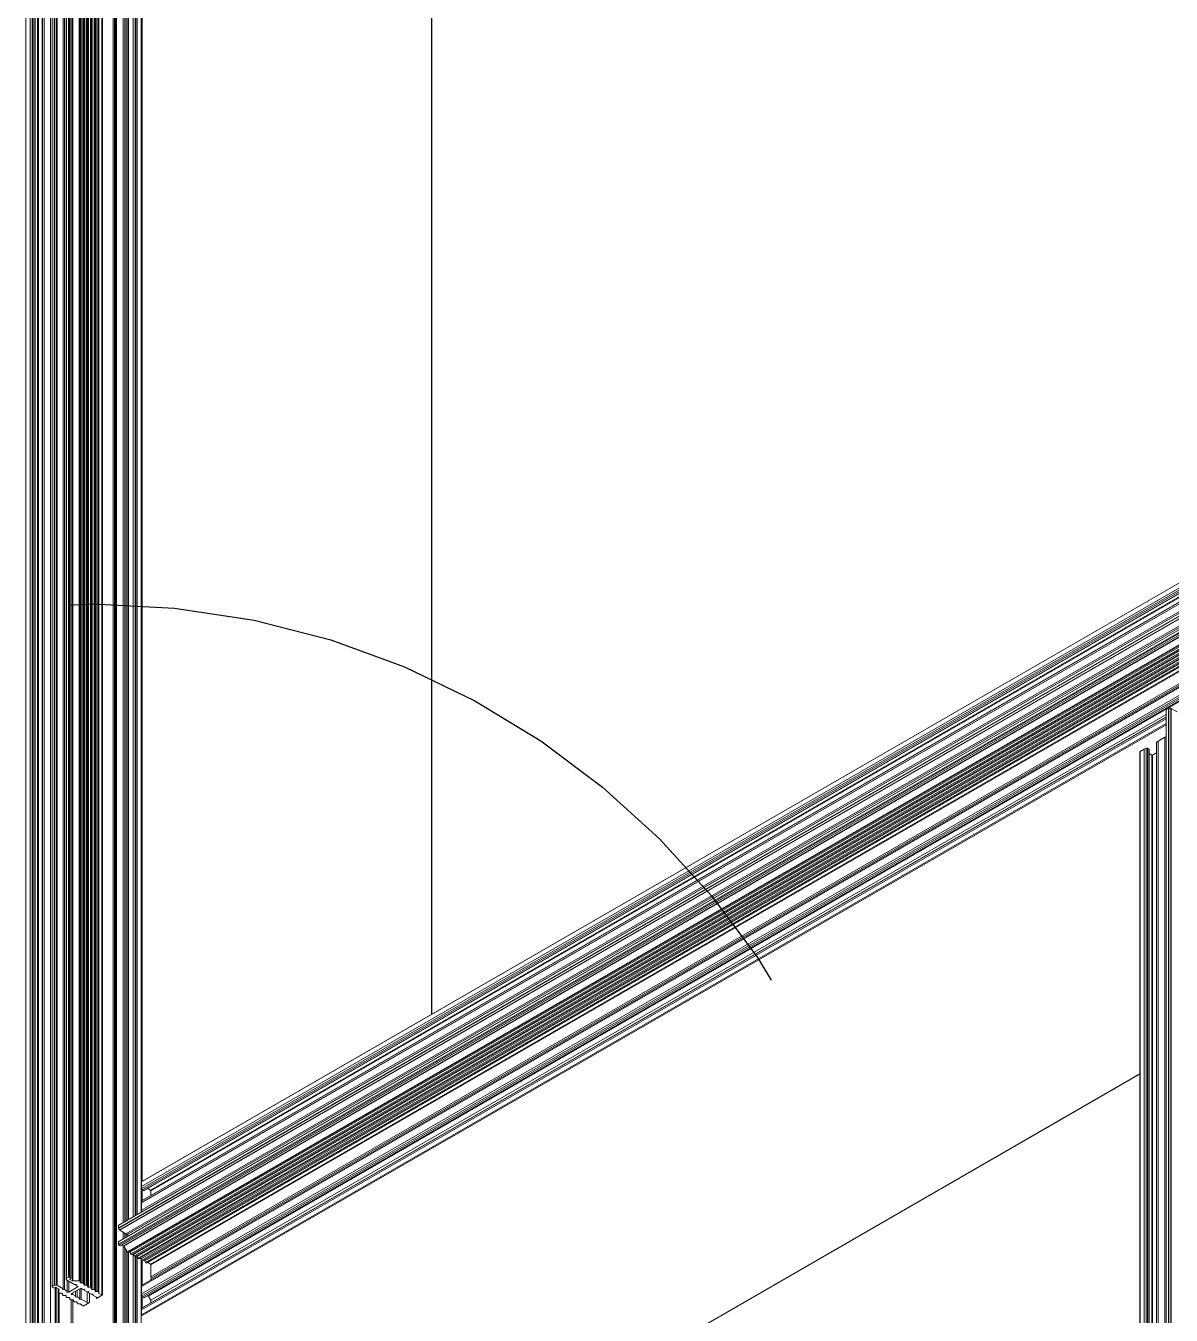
# Model space of a CAD drawing. Header units: millimetres. Extents: x 39 to 459, y 26 to 647.
# Drawn here: x 65.68 to 72.65, y 122.51 to 130.36 of the extents above; entities that cross this region are included whole.
import ezdxf

# ---------------------------------------------------------------- set-up
doc = ezdxf.new("R2010")
doc.units = ezdxf.units.MM
doc.linetypes.add('DASH2', pattern=[19.05, 12.7, -6.35])
doc.layers.add('ANTET', color=7, linetype='Continuous')

msp = doc.modelspace()

# ---------------------------------------------------------------- linework, layer by layer
at = {"color": 7, "linetype": 'Continuous', "lineweight": 15}
for p, q in [((66.3474, 153.5193), (66.3474, 123.1194)), ((65.9271, 153.4414), (65.9271, 122.7357)), ((65.9282, 153.443), (65.9282, 122.7373)), ((65.941, 153.4504), (65.941, 122.7447)), ((65.9466, 153.4504), (65.9466, 122.7447)), ((65.9551, 153.4455), (65.9551, 122.7398)), ((65.9563, 122.7381), (65.9563, 153.4439)), ((65.965, 153.4284), (65.965, 122.7226)), ((65.9678, 153.4277), (65.9678, 122.722)), ((66.0061, 153.4277), (66.0061, 122.722)), ((66.0121, 153.4242), (66.0121, 122.7185)), ((66.0181, 153.4146), (66.0181, 122.7089)), ((66.0287, 153.4146), (66.0287, 122.7089)), ((66.2278, 153.4479), (66.2278, 120.4556)), ((66.2337, 153.4561), (66.2337, 120.4638)), ((66.3028, 123.0937), (66.3028, 153.4773)), ((66.3072, 153.4496), (66.3072, 123.0962)), ((66.3355, 153.4496), (66.3355, 123.1126)), ((65.8408, 153.3916), (65.8408, 122.6859)), ((65.842, 153.3933), (65.842, 122.6875)), ((65.8547, 153.4006), (65.8547, 122.6949)), ((65.8575, 153.4013), (65.8575, 122.6956)), ((65.8688, 153.4013), (65.8688, 122.6956)), ((65.8717, 153.4006), (65.8717, 122.6949)), ((65.9082, 153.3795), (65.9082, 122.6738)), ((65.9172, 153.3743), (65.9172, 122.6686)), ((66.0347, 153.4112), (66.0347, 122.7054)), ((66.0407, 153.4016), (66.0407, 122.6958)), ((66.0514, 153.4016), (66.0514, 122.6958)), ((66.0574, 153.3981), (66.0574, 122.6924)), ((66.0634, 153.3885), (66.0634, 122.6828)), ((66.074, 153.3885), (66.074, 122.6828)), ((66.08, 153.385), (66.08, 122.6793)), ((66.086, 153.3754), (66.086, 122.6697)), ((66.0966, 153.3754), (66.0966, 122.6697)), ((66.1026, 153.372), (66.1026, 122.6663)), ((66.1086, 153.3624), (66.1086, 122.6567)), ((66.1192, 153.3624), (66.1192, 122.6567)), ((66.1252, 153.3589), (66.1252, 122.6532)), ((66.1264, 153.3515), (66.1264, 122.6458)), ((66.1432, 153.3418), (66.1432, 122.6361)), ((66.1488, 153.3418), (66.1488, 122.6361)), ((66.2125, 153.3786), (66.2125, 120.3862)), ((66.221, 153.3835), (66.221, 120.3911)), ((65.7817, 153.1928), (65.7817, 120.2005)), ((65.7831, 153.195), (65.7831, 120.2027)), ((65.7922, 153.2013), (65.7922, 120.209)), ((65.7925, 153.2014), (65.7925, 120.2091)), ((65.8321, 153.2243), (65.8321, 120.232)), ((65.6822, 153.1378), (65.6822, 120.1455)), ((65.7076, 153.1525), (65.7076, 120.1602)), ((65.7079, 153.1526), (65.7079, 120.1603)), ((65.7188, 153.1579), (65.7188, 120.1656)), ((65.7269, 153.1577), (65.7269, 120.1654)), ((65.7359, 153.1525), (65.7359, 120.1602)), ((65.7371, 120.1585), (65.7371, 153.1508)), ((65.7529, 153.1166), (65.7529, 120.1242)), ((65.7585, 153.1166), (65.7585, 120.1242)), ((68.1525, 124.3459), (68.1525, 149.6912)), ((79.1144, 130.6711), (66.3864, 123.3252)), ((79.1152, 130.6729), (66.3873, 123.3271)), ((79.1144, 130.6417), (66.3864, 123.2958)), ((79.1144, 130.6414), (66.3864, 123.2956)), ((79.1152, 130.6293), (66.3873, 123.2835)), ((66.4026, 123.2712), (79.116, 130.6087)), ((79.1144, 130.544), (66.3864, 123.1981)), ((79.1144, 130.5437), (66.3864, 123.1979)), ((79.1144, 130.498), (66.3864, 123.1521)), ((79.1152, 130.5551), (66.3873, 123.2092)), ((79.116, 130.5571), (66.3886, 123.2115)), ((78.9729, 130.4048), (66.245, 123.059)), ((78.9729, 130.3901), (66.245, 123.0443)), ((78.9738, 130.4067), (66.2458, 123.0608)), ((78.9738, 130.3874), (66.2458, 123.0415)), ((78.9794, 130.3776), (66.2515, 123.0317)), ((78.9814, 130.3754), (66.2535, 123.0296)), ((79.0179, 130.3544), (66.29, 123.0085)), ((79.0269, 130.3492), (66.299, 123.0033)), ((78.9729, 130.3052), (66.245, 122.9594)), ((78.9729, 130.2905), (66.245, 122.9446)), ((78.9738, 130.307), (66.2458, 122.9612)), ((78.9758, 130.2856), (66.2478, 122.9398)), ((78.9794, 130.3103), (66.2515, 122.9645)), ((78.9842, 130.2807), (66.2563, 122.9349)), ((66.2583, 122.9347), (78.9862, 130.2805)), ((79.004, 130.2807), (66.2761, 122.9349)), ((79.006, 130.2786), (66.2781, 122.9327)), ((79.0252, 130.2455), (66.2973, 122.8996)), ((79.0312, 130.242), (66.3033, 122.8961)), ((79.0425, 130.2416), (66.3146, 122.8957)), ((79.0478, 130.2324), (66.3199, 122.8865)), ((79.0538, 130.2289), (66.3259, 122.8831)), ((79.0651, 130.2285), (66.3372, 122.8827)), ((79.0704, 130.2193), (66.3425, 122.8735)), ((79.0764, 130.2159), (66.3485, 122.87)), ((79.0878, 130.2155), (66.3598, 122.8696)), ((79.0931, 130.2063), (66.3652, 122.8604)), ((79.0991, 130.2028), (66.3712, 122.857)), ((79.1104, 130.2024), (66.3825, 122.8566)), ((79.1157, 130.1932), (66.3878, 122.8474)), ((79.116, 130.1865), (66.3938, 122.8439)), ((79.116, 130.1604), (66.4164, 122.8308)), ((79.1144, 130.0341), (66.3864, 122.6883)), ((79.116, 130.0419), (66.3906, 122.6974)), ((79.116, 130.0596), (66.443, 122.7454)), ((79.116, 130.0498), (66.443, 122.7357)), ((79.116, 130.0498), (66.4472, 122.7381)), ((79.1144, 129.9884), (66.3864, 122.6425)), ((79.1144, 129.9881), (66.3864, 122.6422)), ((79.1152, 129.976), (66.3873, 122.6302)), ((66.4026, 122.6178), (79.116, 129.9553)), ((79.116, 129.9502), (66.4289, 122.6278)), ((72.6234, 126.1703), (66.443, 122.6034)), ((72.6234, 126.1987), (72.6234, 96.4729)), ((72.6245, 126.2003), (72.6373, 126.2077)), ((72.6245, 126.2003), (72.6245, 96.4746)), ((72.6373, 126.2077), (72.6373, 96.4819)), ((72.6401, 126.2083), (72.6401, 96.4826)), ((72.6401, 126.2083), (72.6514, 126.2083)), ((72.6514, 126.2083), (72.6514, 96.4826)), ((72.6542, 126.2077), (72.6542, 96.4819)), ((72.6542, 126.2077), (72.6907, 126.1866)), ((72.6234, 126.1566), (66.3886, 122.5582)), ((72.575, 126.0085), (72.6146, 126.0314)), ((72.6146, 126.0314), (72.6146, 96.3056)), ((72.4636, 125.9432), (72.4636, 96.2175)), ((72.4647, 125.9448), (72.4902, 125.9595)), ((72.4647, 125.9448), (72.4647, 96.2191)), ((72.4902, 125.9595), (72.4902, 96.2338)), ((72.4904, 125.9597), (72.5013, 125.9649)), ((72.4904, 125.9597), (72.4904, 96.2339)), ((72.5013, 125.9649), (72.5013, 96.2392)), ((72.5094, 125.9647), (72.5094, 96.239)), ((72.5094, 125.9647), (72.5185, 125.9595)), ((72.5185, 125.9595), (72.5185, 96.2338)), ((72.5196, 96.2321), (72.5196, 125.9579)), ((72.5196, 125.9327), (72.5354, 125.9236)), ((72.5411, 125.9236), (72.5642, 125.937)), ((72.5642, 125.9998), (72.5642, 96.2741)), ((72.5657, 126.0021), (72.5748, 126.0084)), ((72.5657, 126.0021), (72.5657, 96.2763)), ((72.5748, 126.0084), (72.5748, 96.2826)), ((72.575, 126.0085), (72.575, 96.2827)), ((72.5354, 125.9236), (72.5354, 96.1979)), ((72.5411, 125.9236), (72.5411, 96.1979)), ((68.1534, 121.493), (72.4636, 123.9807)), ((66.3864, 123.3252), (66.3864, 123.2958)), ((66.3864, 123.2956), (66.3873, 123.2835)), ((66.3915, 123.2766), (66.4006, 123.2714)), ((66.4244, 123.2837), (66.4402, 123.2746)), ((66.443, 123.2697), (66.443, 123.243)), ((66.3873, 123.2092), (66.3864, 123.1981)), ((66.3864, 123.1979), (66.3864, 123.1521)), ((66.245, 123.059), (66.245, 123.0443)), ((66.2458, 123.0415), (66.2515, 123.0317)), ((66.2535, 123.0296), (66.29, 123.0085)), ((66.245, 122.9594), (66.245, 122.9446)), ((66.2515, 122.9645), (66.2458, 122.9612)), ((66.2955, 123.0117), (66.299, 123.0033)), ((66.299, 123.0033), (66.3089, 122.9976)), ((66.3028, 122.994), (66.3028, 123.0012)), ((66.3072, 122.9986), (66.3072, 122.9966)), ((66.2478, 122.9398), (66.2563, 122.9349)), ((66.2674, 122.9399), (66.2761, 122.9349)), ((66.2781, 122.9327), (66.2973, 122.8996)), ((66.3028, 120.485), (66.3028, 122.8959)), ((66.3072, 122.8984), (66.3072, 120.4573)), ((66.3146, 122.8957), (66.3199, 122.8865)), ((66.3355, 122.8848), (66.3355, 120.4573)), ((66.3372, 122.8827), (66.3425, 122.8735)), ((66.3474, 122.8697), (66.3474, 120.5269)), ((66.3598, 122.8696), (66.3652, 122.8604)), ((66.3825, 122.8566), (66.3878, 122.8474)), ((66.4051, 122.8435), (66.4104, 122.8343)), ((66.4234, 122.8335), (66.4402, 122.8238)), ((66.443, 122.8189), (66.443, 122.7454)), ((65.9271, 122.7292), (65.9271, 122.7357)), ((65.941, 122.7447), (65.9282, 122.7373)), ((65.9775, 122.6991), (65.9282, 122.7275)), ((65.9336, 122.7244), (65.9336, 122.6591)), ((65.9426, 122.7192), (65.9426, 122.6539)), ((65.9466, 122.7447), (65.9551, 122.7398)), ((65.9551, 122.7365), (65.9509, 122.7341)), ((65.9509, 122.7308), (65.965, 122.7226)), ((65.9678, 122.722), (66.0061, 122.722)), ((66.0121, 122.7185), (66.0121, 122.7124)), ((66.443, 122.7454), (66.4472, 122.7381)), ((66.4472, 122.7381), (66.443, 122.7357)), ((66.443, 122.7357), (66.443, 122.7277)), ((65.8547, 122.6949), (65.842, 122.6875)), ((65.8504, 122.6794), (65.842, 122.6843)), ((65.8603, 122.6818), (65.8561, 122.6794)), ((65.8575, 122.6956), (65.8688, 122.6956)), ((65.8658, 120.2279), (65.8658, 122.6819)), ((65.8801, 122.6737), (65.866, 122.6818)), ((65.8717, 122.6949), (65.9082, 122.6738)), ((65.8813, 122.6499), (65.8813, 122.672)), ((65.8979, 122.6465), (65.8873, 122.6465)), ((65.9039, 122.6369), (65.9039, 122.643)), ((65.9082, 122.6738), (65.9056, 122.6671)), ((65.9056, 122.6671), (65.9172, 122.6686)), ((65.9172, 122.6686), (65.9336, 122.6591)), ((65.9336, 122.6591), (65.9311, 122.6524)), ((65.9311, 122.6524), (65.9426, 122.6539)), ((65.9426, 122.6539), (65.9992, 122.6866)), ((65.9565, 122.6377), (65.9591, 122.6444)), ((65.9681, 122.6392), (65.9565, 122.6377)), ((65.9591, 122.6444), (66.0156, 122.6771)), ((65.9681, 122.6496), (65.9681, 122.6392)), ((65.9845, 122.6297), (65.9681, 122.6392)), ((65.989, 122.7006), (65.9775, 122.6991)), ((65.9845, 122.6591), (65.9845, 122.6297)), ((65.9865, 122.6939), (65.989, 122.7006)), ((65.9865, 122.7003), (65.9865, 122.6939)), ((65.9992, 122.6866), (65.9865, 122.6939)), ((65.9935, 122.6643), (65.9935, 122.6245)), ((66.01, 122.6738), (66.01, 122.615)), ((66.0156, 122.6771), (66.0284, 122.6697)), ((66.0181, 122.7089), (66.0287, 122.7089)), ((66.019, 122.6751), (66.019, 122.6098)), ((66.0284, 122.6697), (66.04, 122.6712)), ((66.0347, 122.7054), (66.0347, 122.6993)), ((66.04, 122.6712), (66.0374, 122.6645)), ((66.0374, 122.6709), (66.0374, 122.6645)), ((66.0374, 122.6645), (66.0538, 122.655)), ((66.0407, 122.6958), (66.0514, 122.6958)), ((66.0538, 122.655), (66.0654, 122.6565)), ((66.0574, 122.6924), (66.0574, 122.6862)), ((66.0654, 122.6565), (66.0628, 122.6498)), ((66.0628, 122.6562), (66.0628, 122.6498)), ((66.0628, 122.6498), (66.0793, 122.6403)), ((66.0634, 122.6828), (66.074, 122.6828)), ((66.0793, 122.6403), (66.0909, 122.6418)), ((66.08, 122.6793), (66.08, 122.6732)), ((66.086, 122.6697), (66.0966, 122.6697)), ((66.0909, 122.6418), (66.0883, 122.6351)), ((66.0883, 122.6415), (66.0883, 122.6351)), ((66.0883, 122.6351), (66.1107, 122.6222)), ((66.1026, 122.6663), (66.1026, 122.6601)), ((66.1086, 122.6567), (66.1192, 122.6567)), ((66.1107, 122.6141), (66.1488, 122.6361)), ((66.1252, 122.6532), (66.1252, 122.6474)), ((66.1264, 122.6458), (66.1432, 122.6361)), ((66.3864, 122.6883), (66.3864, 122.6425)), ((66.3864, 122.6422), (66.3873, 122.6302)), ((65.9206, 122.6334), (65.9099, 122.6334)), ((65.9266, 122.6238), (65.9266, 122.6299)), ((65.9432, 122.6203), (65.9326, 122.6203)), ((65.9492, 122.6108), (65.9492, 122.6169)), ((65.9658, 122.6073), (65.9552, 122.6073)), ((65.9579, 122.6073), (65.9579, 120.2393)), ((65.9664, 122.6073), (65.9664, 120.2442)), ((65.9718, 122.5977), (65.9718, 122.6038)), ((65.9885, 122.5942), (65.9778, 122.5942)), ((65.982, 122.6231), (65.9845, 122.6297)), ((65.9935, 122.6245), (65.982, 122.6231)), ((66.01, 122.615), (65.9935, 122.6245)), ((65.9945, 122.5846), (65.9945, 122.5908)), ((66.0105, 122.5812), (66.0005, 122.5812)), ((66.0074, 122.6084), (66.01, 122.615)), ((66.019, 122.6098), (66.0074, 122.6084)), ((66.0301, 122.5708), (66.0133, 122.5805)), ((66.0541, 122.5896), (66.019, 122.6098)), ((66.0301, 122.5675), (66.0682, 122.5896)), ((66.3915, 122.6233), (66.4006, 122.618)), ((66.4244, 122.6304), (66.4289, 122.6278)), ((66.4289, 122.6278), (66.443, 122.6034)), ((66.443, 122.6034), (66.443, 122.5896)), ((66.3873, 122.5559), (66.3864, 122.5448)), ((66.3864, 122.5445), (66.3864, 122.5151))]:
    msp.add_line(p, q, dxfattribs=at)
at = {"color": 8, "linetype": 'Continuous', "lineweight": 15}
for p, q in [((66.3488, 153.5215), (66.3488, 123.1202)), ((66.3579, 153.5278), (66.3579, 123.1255)), ((66.3582, 153.5279), (66.3582, 123.1256)), ((66.3836, 153.5426), (66.3836, 123.1403)), ((66.3893, 153.5426), (66.3893, 123.3282)), ((66.2733, 153.479), (66.2733, 123.0767)), ((66.2736, 153.4791), (66.2736, 123.0768)), ((66.2845, 153.4844), (66.2845, 123.0831)), ((66.2926, 153.4842), (66.2926, 123.0878)), ((66.3016, 153.479), (66.3016, 123.093)), ((68.1514, 149.6919), (68.1514, 124.3452)), ((79.116, 130.6204), (66.3915, 123.2766)), ((79.116, 130.61), (66.4006, 123.2714)), ((79.116, 130.5904), (66.4402, 123.2746)), ((79.116, 130.5839), (66.443, 123.2697)), ((79.116, 130.1795), (66.4051, 122.8435)), ((79.116, 130.1673), (66.4104, 122.8343)), ((79.116, 130.159), (66.4234, 122.8335)), ((79.116, 130.1396), (66.4402, 122.8238)), ((79.116, 130.1331), (66.443, 122.8189)), ((79.116, 129.9671), (66.3915, 122.6233)), ((79.116, 129.9567), (66.4006, 122.618)), ((72.6234, 126.1444), (66.3864, 122.5448)), ((72.6234, 126.1442), (66.3864, 122.5445)), ((72.6234, 126.1148), (66.3864, 122.5151)), ((72.6234, 126.155), (66.3873, 122.5559)), ((72.6234, 126.1082), (66.3893, 122.5102)), ((72.4636, 123.982), (68.1514, 121.4932)), ((66.3893, 123.2787), (66.3893, 123.2119)), ((66.2733, 123.0182), (66.2733, 122.977)), ((66.2736, 123.018), (66.2736, 122.9772)), ((66.2845, 123.0117), (66.2845, 122.9835)), ((66.2926, 123.01), (66.2926, 122.9881)), ((66.3016, 123.0018), (66.3016, 122.9934)), ((66.2733, 122.9365), (66.2733, 120.4866)), ((66.2736, 122.9363), (66.2736, 120.4868)), ((66.2845, 122.9218), (66.2845, 120.4921)), ((66.2926, 122.9078), (66.2926, 120.4918)), ((66.3016, 122.8959), (66.3016, 120.4866)), ((66.3579, 122.872), (66.3579, 120.5355)), ((66.3582, 122.8718), (66.3582, 120.5356)), ((66.3488, 122.8702), (66.3488, 120.5292)), ((66.3836, 122.8546), (66.3836, 120.5503)), ((66.3893, 122.8454), (66.3893, 122.6964)), ((65.9509, 122.7341), (65.9509, 122.7308)), ((65.8603, 122.6818), (65.8603, 120.232)), ((65.8646, 122.6823), (65.8646, 120.2295)), ((65.8787, 122.6745), (65.8787, 120.1969)), ((65.8844, 122.6469), (65.8844, 120.1969)), ((66.0541, 122.6551), (66.0541, 122.5896)), ((66.0682, 122.6467), (66.0682, 122.5896)), ((66.0301, 122.5708), (66.0301, 122.5675)), ((66.1107, 122.6222), (66.1107, 122.6141)), ((66.3893, 122.6253), (66.3893, 122.5586))]:
    msp.add_line(p, q, dxfattribs=at)
at = {"color": 7, "linetype": 'Continuous', "lineweight": 15, "flags": 128}
for points in [[(66.3873, 123.3271), (66.3873, 123.3271), (66.3869, 123.3268), (66.3867, 123.3264), (66.3865, 123.3259), (66.3864, 123.3252)], [(66.2458, 123.0608), (66.2458, 123.0608), (66.2455, 123.0605), (66.2452, 123.0601), (66.2451, 123.0596), (66.245, 123.059)], [(66.2973, 122.8996), (66.2979, 122.8986), (66.2986, 122.8977), (66.2994, 122.897), (66.3003, 122.8964), (66.3011, 122.896), (66.3019, 122.8959), (66.3026, 122.8959), (66.3033, 122.8961)], [(66.3087, 122.8993), (66.3092, 122.8994), (66.31, 122.8995), (66.3108, 122.8993), (66.3116, 122.8989), (66.3124, 122.8983), (66.3132, 122.8976), (66.3139, 122.8967), (66.3146, 122.8957)], [(66.3199, 122.8865), (66.3205, 122.8856), (66.3213, 122.8847), (66.3221, 122.8839), (66.3229, 122.8834), (66.3237, 122.883), (66.3245, 122.8828), (66.3253, 122.8828), (66.3259, 122.8831)], [(66.3313, 122.8862), (66.3319, 122.8864), (66.3326, 122.8864), (66.3334, 122.8862), (66.3342, 122.8858), (66.335, 122.8853), (66.3358, 122.8845), (66.3366, 122.8837), (66.3372, 122.8827)], [(66.3425, 122.8735), (66.3432, 122.8725), (66.3439, 122.8716), (66.3447, 122.8709), (66.3455, 122.8703), (66.3464, 122.8699), (66.3471, 122.8697), (66.3479, 122.8698), (66.3485, 122.87)], [(66.3539, 122.8731), (66.3545, 122.8733), (66.3552, 122.8733), (66.356, 122.8732), (66.3568, 122.8728), (66.3577, 122.8722), (66.3585, 122.8715), (66.3592, 122.8706), (66.3598, 122.8696)], [(66.3652, 122.8604), (66.3658, 122.8594), (66.3665, 122.8586), (66.3673, 122.8578), (66.3682, 122.8572), (66.369, 122.8569), (66.3698, 122.8567), (66.3705, 122.8567), (66.3712, 122.857)], [(66.3765, 122.8601), (66.3771, 122.8603), (66.3778, 122.8603), (66.3786, 122.8601), (66.3795, 122.8597), (66.3803, 122.8592), (66.3811, 122.8584), (66.3818, 122.8575), (66.3825, 122.8566)], [(66.3878, 122.8474), (66.3884, 122.8464), (66.3892, 122.8455), (66.3899, 122.8448), (66.3908, 122.8442), (66.3916, 122.8438), (66.3924, 122.8436), (66.3931, 122.8437), (66.3938, 122.8439)], [(66.3992, 122.847), (66.3997, 122.8472), (66.4005, 122.8472), (66.4013, 122.8471), (66.4021, 122.8467), (66.4029, 122.8461), (66.4037, 122.8454), (66.4044, 122.8445), (66.4051, 122.8435)], [(66.4104, 122.8343), (66.411, 122.8333), (66.4118, 122.8324), (66.4126, 122.8317), (66.4134, 122.8311), (66.4142, 122.8307), (66.415, 122.8306), (66.4158, 122.8306), (66.4164, 122.8308)], [(66.0061, 122.722), (66.0073, 122.7219), (66.0084, 122.7217), (66.0094, 122.7214), (66.0104, 122.7209), (66.0111, 122.7204), (66.0117, 122.7198), (66.012, 122.7192), (66.0121, 122.7185)], [(65.8873, 122.6465), (65.8861, 122.6465), (65.885, 122.6467), (65.884, 122.647), (65.8831, 122.6475), (65.8823, 122.648), (65.8818, 122.6486), (65.8814, 122.6493), (65.8813, 122.6499)], [(65.9039, 122.643), (65.9038, 122.6437), (65.9035, 122.6443), (65.9029, 122.6449), (65.9022, 122.6455), (65.9013, 122.6459), (65.9002, 122.6462), (65.8991, 122.6464), (65.8979, 122.6465)], [(65.9099, 122.6334), (65.9088, 122.6335), (65.9076, 122.6337), (65.9066, 122.634), (65.9057, 122.6344), (65.905, 122.6349), (65.9044, 122.6355), (65.9041, 122.6362), (65.9039, 122.6369)], [(66.0121, 122.7124), (66.0122, 122.7117), (66.0126, 122.711), (66.0131, 122.7104), (66.0139, 122.7099), (66.0148, 122.7095), (66.0158, 122.7092), (66.0169, 122.709), (66.0181, 122.7089)], [(66.0287, 122.7089), (66.0299, 122.7088), (66.031, 122.7086), (66.0321, 122.7083), (66.033, 122.7079), (66.0337, 122.7074), (66.0343, 122.7068), (66.0346, 122.7061), (66.0347, 122.7054)], [(66.0347, 122.6993), (66.0349, 122.6986), (66.0352, 122.698), (66.0358, 122.6974), (66.0365, 122.6968), (66.0374, 122.6964), (66.0384, 122.6961), (66.0396, 122.6959), (66.0407, 122.6958)], [(66.0514, 122.6958), (66.0525, 122.6958), (66.0537, 122.6956), (66.0547, 122.6952), (66.0556, 122.6948), (66.0564, 122.6943), (66.0569, 122.6937), (66.0573, 122.693), (66.0574, 122.6924)], [(66.0574, 122.6862), (66.0575, 122.6856), (66.0578, 122.6849), (66.0584, 122.6843), (66.0591, 122.6838), (66.06, 122.6834), (66.0611, 122.683), (66.0622, 122.6828), (66.0634, 122.6828)], [(66.074, 122.6828), (66.0752, 122.6827), (66.0763, 122.6825), (66.0773, 122.6822), (66.0782, 122.6818), (66.079, 122.6812), (66.0795, 122.6806), (66.0799, 122.68), (66.08, 122.6793)], [(66.08, 122.6732), (66.0801, 122.6725), (66.0805, 122.6719), (66.081, 122.6713), (66.0818, 122.6707), (66.0827, 122.6703), (66.0837, 122.67), (66.0848, 122.6698), (66.086, 122.6697)], [(66.0966, 122.6697), (66.0978, 122.6696), (66.0989, 122.6695), (66.1, 122.6691), (66.1009, 122.6687), (66.1016, 122.6682), (66.1022, 122.6676), (66.1025, 122.6669), (66.1026, 122.6663)], [(66.1026, 122.6601), (66.1027, 122.6594), (66.1031, 122.6588), (66.1036, 122.6582), (66.1044, 122.6577), (66.1053, 122.6572), (66.1063, 122.6569), (66.1075, 122.6567), (66.1086, 122.6567)], [(66.1192, 122.6567), (66.1204, 122.6566), (66.1215, 122.6564), (66.1226, 122.6561), (66.1235, 122.6556), (66.1242, 122.6551), (66.1248, 122.6545), (66.1251, 122.6539), (66.1252, 122.6532)], [(66.3906, 122.6974), (66.3906, 122.6974), (66.3888, 122.696), (66.3875, 122.6939), (66.3867, 122.6913), (66.3864, 122.6883)], [(65.9266, 122.6299), (65.9265, 122.6306), (65.9261, 122.6313), (65.9256, 122.6319), (65.9248, 122.6324), (65.9239, 122.6328), (65.9229, 122.6331), (65.9217, 122.6333), (65.9206, 122.6334)], [(65.9326, 122.6203), (65.9314, 122.6204), (65.9303, 122.6206), (65.9292, 122.6209), (65.9283, 122.6214), (65.9276, 122.6219), (65.927, 122.6225), (65.9267, 122.6231), (65.9266, 122.6238)], [(65.9492, 122.6169), (65.9491, 122.6176), (65.9487, 122.6182), (65.9482, 122.6188), (65.9474, 122.6193), (65.9465, 122.6198), (65.9455, 122.6201), (65.9444, 122.6203), (65.9432, 122.6203)], [(65.9552, 122.6073), (65.954, 122.6074), (65.9529, 122.6076), (65.9519, 122.6079), (65.951, 122.6083), (65.9502, 122.6088), (65.9497, 122.6094), (65.9493, 122.6101), (65.9492, 122.6108)], [(65.9718, 122.6038), (65.9717, 122.6045), (65.9714, 122.6051), (65.9708, 122.6057), (65.9701, 122.6063), (65.9692, 122.6067), (65.9681, 122.607), (65.967, 122.6072), (65.9658, 122.6073)], [(65.9778, 122.5942), (65.9767, 122.5943), (65.9755, 122.5945), (65.9745, 122.5948), (65.9736, 122.5952), (65.9728, 122.5958), (65.9723, 122.5964), (65.9719, 122.597), (65.9718, 122.5977)], [(65.9945, 122.5908), (65.9943, 122.5914), (65.994, 122.5921), (65.9934, 122.5927), (65.9927, 122.5932), (65.9918, 122.5936), (65.9908, 122.594), (65.9896, 122.5942), (65.9885, 122.5942)], [(66.0005, 122.5812), (65.9993, 122.5812), (65.9982, 122.5814), (65.9971, 122.5818), (65.9962, 122.5822), (65.9955, 122.5827), (65.9949, 122.5833), (65.9946, 122.584), (65.9945, 122.5846)]]:
    msp.add_lwpolyline(points, dxfattribs=at)
at = {"color": 7, "linetype": 'Continuous', "lineweight": 15}
for centre, radius, start, end in [((72.6254, 126.1985), 0.00201, 114.35104, 174.26413), ((72.64, 126.2026), 0.00577, 88.86061, 118.04816), ((72.6515, 126.2026), 0.00577, 61.96015, 91.14973), ((72.6272, 126.0084), 0.0262, 98.53745, 118.80552), ((72.4656, 125.943), 0.00202, 114.41642, 174.21018), ((72.4918, 125.9568), 0.00319, 115.38924, 120.60598), ((72.5052, 125.9564), 0.00933, 62.81748, 114.29568), ((72.5176, 125.9577), 0.00201, 5.69471, 65.65776), ((72.567, 125.9996), 0.00279, 119.65905, 175.91414), ((72.5764, 126.006), 0.00283, 119.23914, 124.89734), ((72.5383, 125.9291), 0.00614, 242.5946, 297.42019), ((66.3913, 123.2959), 0.00489, 180.61392, 184.02942), ((66.3966, 123.2844), 0.00932, 185.68549, 237.2065), ((66.4017, 123.273), 0.00201, 234.27612, 294.4141), ((66.4369, 123.2695), 0.00614, 2.60656, 57.41316), ((66.3907, 123.1978), 0.0043, 175.71311, 179.41584), ((66.3901, 123.2092), 0.00279, 124.10923, 180.35477), ((66.4127, 123.1527), 0.0263, 181.2198, 201.57651), ((66.2508, 123.0445), 0.00576, 181.93606, 211.17961), ((66.2566, 123.0345), 0.00578, 208.85646, 238.00982), ((66.247, 122.9595), 0.00201, 125.58835, 185.65751), ((66.2512, 122.9449), 0.00615, 182.63121, 237.36879), ((66.2575, 122.9365), 0.00202, 234.52496, 294.16526), ((66.2731, 122.93), 0.00575, 28.80671, 58.11234), ((66.4222, 122.8319), 0.00204, 54.66498, 111.30268), ((66.4369, 122.8187), 0.00615, 2.63121, 57.36879), ((65.9291, 122.7355), 0.00201, 114.33116, 174.40591), ((65.9291, 122.7294), 0.00201, 185.67316, 245.64737), ((65.9438, 122.7392), 0.00615, 62.62904, 117.36604), ((65.9515, 122.7324), 0.00175, 110.71422, 249.24879), ((65.9545, 122.7381), 0.00175, 290.80771, 69.20708), ((65.9677, 122.7277), 0.00577, 241.96128, 271.15519), ((65.8426, 122.6859), 0.00175, 110.80771, 249.20708), ((65.8533, 122.6848), 0.00615, 242.62904, 297.36604), ((65.8574, 122.6898), 0.00577, 88.81838, 118.0404), ((65.8632, 122.6764), 0.00614, 62.60601, 117.40878), ((65.8689, 122.6898), 0.00577, 61.96128, 91.15519), ((65.8793, 122.6718), 0.00201, 5.65823, 65.64849), ((66.1272, 122.6476), 0.00201, 185.661, 245.65953), ((66.146, 122.6416), 0.00615, 242.6251, 297.36751), ((66.3912, 122.6426), 0.00479, 180.57904, 184.0643), ((66.0106, 122.5754), 0.00577, 61.96242, 91.16064), ((66.0294, 122.5692), 0.00175, 290.81089, 69.20391), ((66.0612, 122.6032), 0.0154, 242.62376, 297.37131), ((66.1091, 122.6182), 0.00437, 290.79518, 69.21961), ((66.3966, 122.6311), 0.00932, 185.693, 237.19899), ((66.3901, 122.5559), 0.00279, 124.0878, 180.33671), ((66.4017, 122.6197), 0.00201, 234.42766, 294.26255), ((66.3906, 122.5445), 0.00415, 175.6466, 179.48235), ((66.3926, 122.5154), 0.00615, 182.61835, 237.38166)]:
    msp.add_arc(centre, radius, start, end, dxfattribs=at)
at = {"layer": 'ANTET', "color": 0, "linetype": 'DASH2', "ltscale": 0.4}
msp.add_circle((66.0865, 121.9604), 4.8835, dxfattribs=at)

doc.saveas('drawing.dxf')
